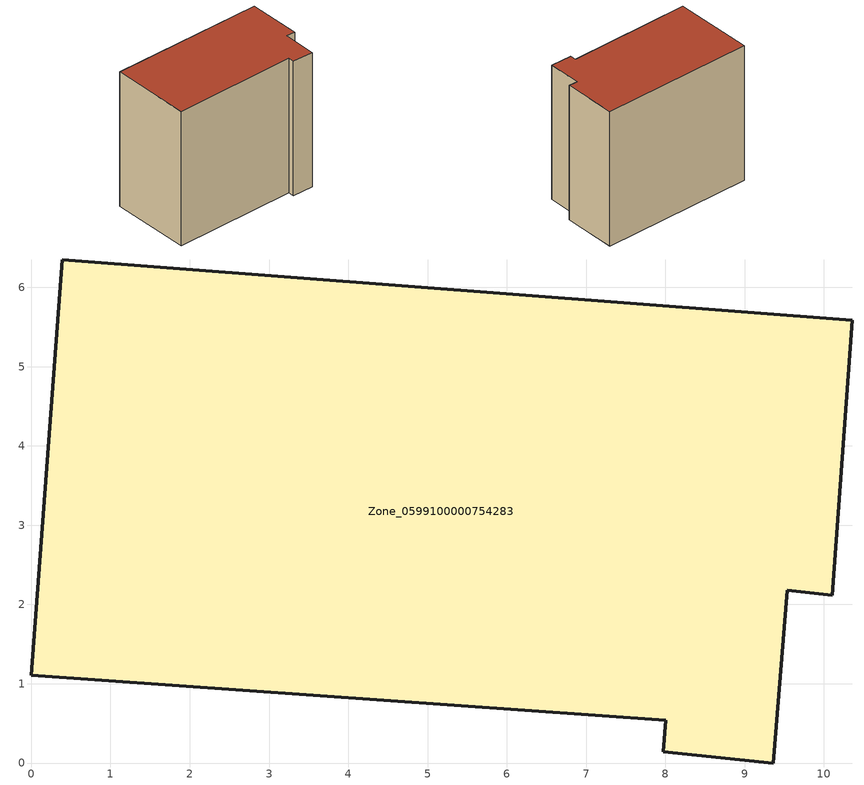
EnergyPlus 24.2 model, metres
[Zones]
Zone_0599100000754283
 floor ground (C_G): 0,1.11 0.39,6.34 10.36,5.58 10.11,2.12 9.54,2.18 9.36,0 7.97,0.14 8,0.54 z0
 wall outside (C_F): 0.39,6.34 0,1.11 8,0.54 7.97,0.14 9.36,0 9.54,2.18 10.11,2.12 10.36,5.58 0.39,6.34 z0:9.14
 roof outside (C_R): 9.36,0 9.54,2.18 10.11,2.12 10.36,5.58 0.39,6.34 0,1.11 8,0.54 7.97,0.14 z9.14
[BUILDING]
Pand.0599100000754283: North Axis=0; Terrain=City; Loads Convergence Tolerance Value=0.04; Temperature Convergence Tolerance Value=0.4; Solar Distribution=FullExterior; Maximum Number of Warmup Days=25; Minimum Number of Warmup Days=1
[Site:Location]
Rotterdam.The.Hague.AP_ZH_NLD Design_Conditions: Latitude=51.96; Longitude=4.45; Time Zone=1; Elevation=-4.5
[SITE:GROUNDTEMPERATURE:BUILDINGSURFACE]
18, 18, 18, 18, 18, 18, 18, 18, 18, 18, 18, 18
[MATERIAL] Thermal Absorptance=0.9; Solar Absorptance=0.7; Visible Absorptance=0.7
Name | Roughness | Thickness | Conductivity | Density | Specific Heat
G.TI.2006-2014 | MediumSmooth | 0.15 | 0.06 | 540 | 1210
F.TI.2006-2014 | Rough | 0.3 | 0.12 | 1920 | 840
R.TI.2006-2014 | MediumRough | 0.2 | 0.08 | 1500 | 1000
[CONSTRUCTION]
C_G: G.TI.2006-2014
C_F: F.TI.2006-2014
C_R: R.TI.2006-2014
[ZONE]
Zone_0599100000754283: Type=1; Multiplier=1; Ceiling Height=Autocalculate; Volume=Autocalculate; Floor Area=autocalculate; Part of Total Floor Area=Yes
[ZONEINFILTRATION:DESIGNFLOWRATE]
Infil_Zone_0599100000754283: Zone or ZoneList or Space or SpaceList=Zone_0599100000754283; Schedule=AlwaysOn; Design Flow Rate Calculation Method=Flow/Area; Flow Rate per Floor Area=0.0015; Constant Term Coefficient=1; Temperature Term Coefficient=0; Velocity Term Coefficient=0; Velocity Squared Term Coefficient=0
[HVACTEMPLATE:ZONE:IDEALLOADSAIRSYSTEM]
Zone_0599100000754283: Maximum Heating Supply Air Temperature=50; Minimum Cooling Supply Air Temperature=13; Maximum Heating Supply Air Humidity Ratio=0.0156; Minimum Cooling Supply Air Humidity Ratio=0.0077; Heating Limit=NoLimit; Cooling Limit=NoLimit; Dehumidification Control Type=ConstantSensibleHeatRatio; Cooling Sensible Heat Ratio=0.7; Dehumidification Setpoint=60; Humidification Control Type=None; Humidification Setpoint=30; Outdoor Air Method=None; Outdoor Air Flow Rate per Person=0.00944; Outdoor Air Flow Rate per Zone Floor Area=0; Outdoor Air Flow Rate per Zone=0; Demand Controlled Ventilation Type=None; Outdoor Air Economizer Type=NoEconomizer; Heat Recovery Type=None; Sensible Heat Recovery Effectiveness=0.7; Latent Heat Recovery Effectiveness=0.65
[ZONECONTROL:THERMOSTAT]
ThermostatControl_Zone_0599100000754283: Zone or ZoneList=Zone_0599100000754283; Control Type Schedule=DualSetpointControlType; Control 1=Thermostat_Zone_0599100000754283; Temperature Difference Between Cutout And Setpoint=0
[THERMOSTATSETPOINT:DUALSETPOINT]
Thermostat_Zone_0599100000754283: Heating Setpoint Temperature Schedule=HeatingSetpoint_Zone_0599100000754283; Cooling Setpoint Temperature Schedule=CoolingSetpoint_Zone_0599100000754283
[SCHEDULE:COMPACT]
HeatingSetpoint_Zone_0599100000754283: Through: 12/31, For: AllDays, Until: 24:00, 21
CoolingSetpoint_Zone_0599100000754283: Through: 12/31, For: AllDays, Until: 24:00, 24
DualSetpointControlType: Through: 12/31, For: AllDays, Until: 24:00, 4
AlwaysOn: Through: 12/31, For: AllDays, Until: 24:00, 1
